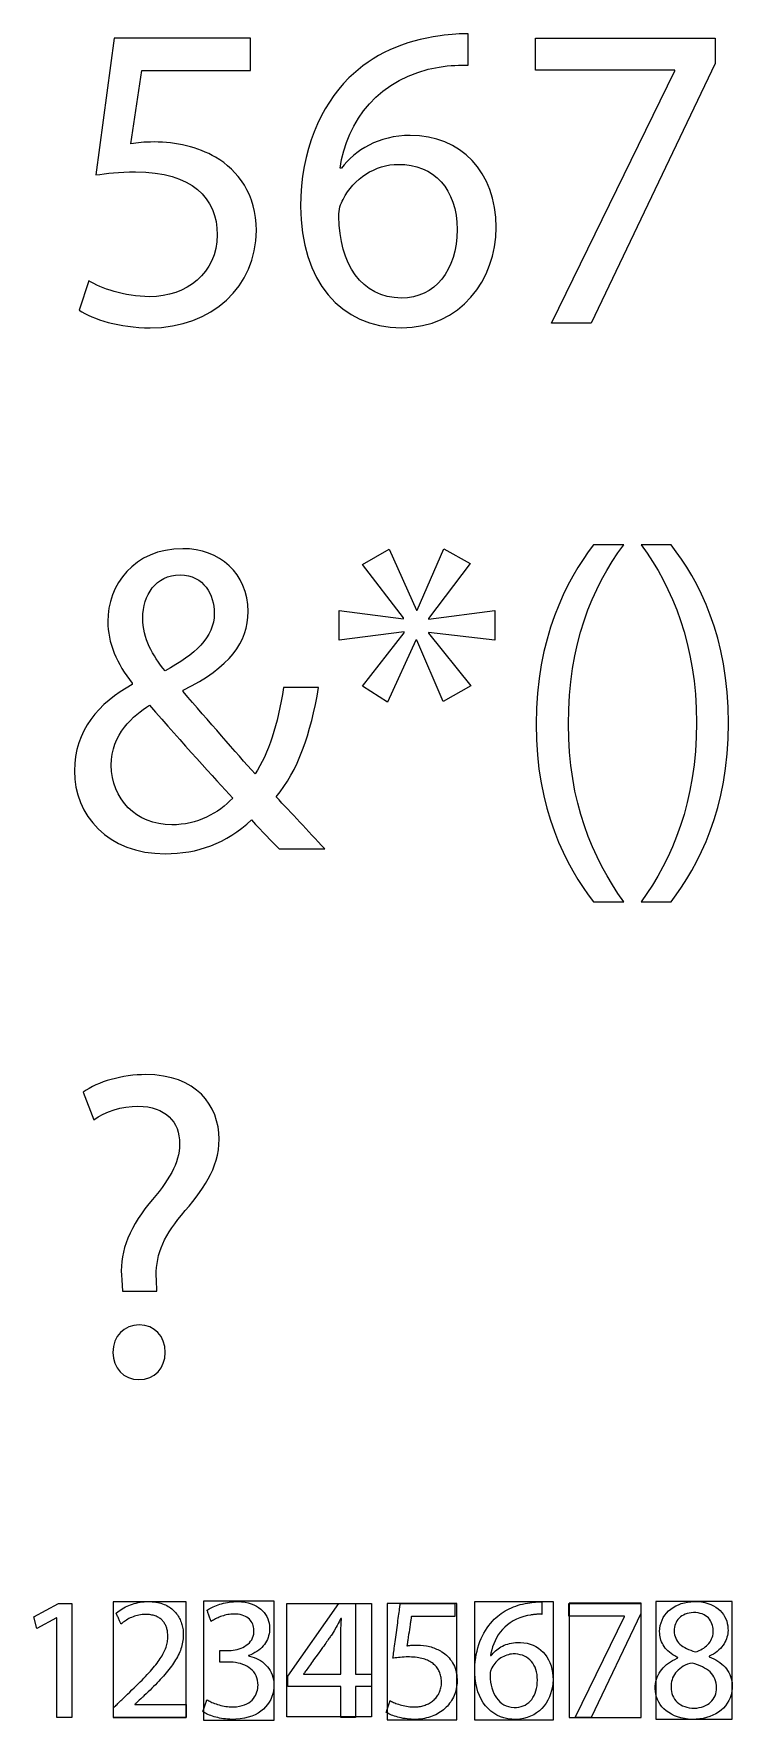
# Model space of a CAD drawing. Header units: millimetres. Extents: x 0 to 125, y 0 to 142.
# Drawn here: x 0.1 to 26.1, y -0.3 to 62.5 of the extents above; entities that cross this region are included whole.
import ezdxf

# ---------------------------------------------------------------- set-up
doc = ezdxf.new("R2010")
doc.units = ezdxf.units.MM
doc.header["$MEASUREMENT"] = 0
doc.layers.add('Layer 1', color=7, linetype='Continuous')

msp = doc.modelspace()

# ---------------------------------------------------------------- linework, layer by layer
for points in [[(3.078, -0.162), (5.793, -0.162), (5.793, 4.15), (3.078, 4.15)], [(6.436, -0.266), (9.068, -0.266), (9.068, 4.171), (6.436, 4.171)], [(12.7, -0.141), (9.549, -0.141), (9.549, 4.088), (12.7, 4.088)], [(13.282, -0.245), (15.873, -0.245), (15.873, 4.088), (13.282, 4.088)], [(16.525, -0.245), (19.468, -0.245), (19.468, 4.15), (16.525, 4.15)], [(22.73, 4.098), (20.051, 4.098), (20.051, -0.157), (22.73, -0.157)], [(23.285, -0.226), (26.125, -0.226), (26.125, 4.156), (23.285, 4.156)]]:
    msp.add_lwpolyline(points, close=True)
at = {"layer": 'Layer 1', "lineweight": 0}
for points in [[(25.494, 62.371), (25.494, 61.425), (20.875, 51.763), (19.39, 51.763), (23.992, 61.147), (23.992, 61.18), (18.802, 61.18), (18.802, 62.371), (25.494, 62.371)], [(16.371, 42.804), (14.821, 40.764), (14.821, 40.732), (17.285, 41.058), (17.285, 39.948), (14.821, 40.242), (14.821, 40.209), (16.388, 38.251), (15.36, 37.664), (14.38, 39.948), (14.348, 39.948), (13.287, 37.647), (12.357, 38.235), (13.907, 40.226), (13.907, 40.259), (11.492, 39.948), (11.492, 41.058), (13.891, 40.748), (13.891, 40.781), (12.357, 42.772), (13.352, 43.343), (14.364, 41.074), (14.397, 41.074), (15.392, 43.359), (16.371, 42.804)], [(0.982, 3.547), (0.969, 3.547), (0.232, 3.149), (0.121, 3.587), (1.048, 4.083), (1.537, 4.083), (1.537, -0.161), (0.982, -0.161), (0.982, 3.547)], [(11.557, -0.161), (11.557, 0.995), (9.585, 0.995), (9.585, 1.374), (11.479, 4.083), (12.099, 4.083), (12.099, 1.445), (12.693, 1.445), (12.693, 0.995), (12.099, 0.995), (12.099, -0.161), (11.557, -0.161)], [(22.716, 4.083), (22.716, 3.705), (20.869, -0.16), (20.275, -0.16), (22.116, 3.594), (22.116, 3.607), (20.04, 3.607), (20.04, 4.083), (22.716, 4.083)]]:
    msp.add_lwpolyline(points, dxfattribs=at)
for points in [[(3.084, -0.161), (3.084, -0.16), (3.084, -0.157), (3.084, -0.154), (3.084, -0.149), (3.084, -0.135), (3.084, -0.117), (3.084, -0.096), (3.084, -0.072), (3.084, -0.045), (3.084, -0.017), (3.084, 0.04), (3.084, 0.069), (3.084, 0.096), (3.084, 0.121), (3.084, 0.143), (3.084, 0.162), (3.084, 0.177), (3.084, 0.183), (3.084, 0.187), (3.084, 0.19), (3.084, 0.192), (3.084, 0.192), (3.086, 0.194), (3.09, 0.198), (3.095, 0.203), (3.102, 0.21), (3.111, 0.218), (3.121, 0.228), (3.132, 0.239), (3.145, 0.251), (3.159, 0.264), (3.189, 0.293), (3.222, 0.326), (3.257, 0.36), (3.33, 0.431), (3.367, 0.467), (3.402, 0.501), (3.435, 0.532), (3.45, 0.547), (3.464, 0.561), (3.478, 0.574), (3.49, 0.586), (3.501, 0.597), (3.51, 0.606), (3.519, 0.614), (3.525, 0.62), (3.53, 0.625), (3.533, 0.628), (3.535, 0.629), (3.535, 0.629), (3.535, 0.629), (3.536, 0.631), (3.539, 0.633), (3.544, 0.638), (3.566, 0.659), (3.61, 0.701), (3.695, 0.783), (3.778, 0.863), (3.858, 0.94), (3.935, 1.016), (4.01, 1.09), (4.082, 1.162), (4.152, 1.233), (4.219, 1.302), (4.284, 1.369), (4.346, 1.435), (4.405, 1.5), (4.462, 1.563), (4.517, 1.625), (4.569, 1.686), (4.618, 1.745), (4.665, 1.804), (4.71, 1.862), (4.752, 1.918), (4.792, 1.974), (4.83, 2.029), (4.865, 2.084), (4.897, 2.137), (4.928, 2.191), (4.956, 2.243), (4.981, 2.296), (5.005, 2.348), (5.026, 2.399), (5.045, 2.451), (5.061, 2.502), (5.076, 2.554), (5.088, 2.605), (5.097, 2.656), (5.105, 2.708), (5.11, 2.76), (5.113, 2.812), (5.114, 2.838), (5.114, 2.85), (5.114, 2.859), (5.112, 2.929), (5.105, 2.999), (5.095, 3.066), (5.08, 3.133), (5.07, 3.165), (5.06, 3.197), (5.048, 3.228), (5.035, 3.258), (5.021, 3.288), (5.006, 3.317), (4.989, 3.345), (4.971, 3.373), (4.952, 3.399), (4.931, 3.425), (4.909, 3.45), (4.885, 3.473), (4.86, 3.496), (4.833, 3.518), (4.805, 3.538), (4.775, 3.557), (4.744, 3.575), (4.711, 3.592), (4.676, 3.607), (4.64, 3.621), (4.602, 3.634), (4.562, 3.645), (4.521, 3.654), (4.478, 3.662), (4.433, 3.669), (4.386, 3.673), (4.338, 3.677), (4.287, 3.678), (4.274, 3.678), (4.266, 3.678), (4.25, 3.678), (4.219, 3.677), (4.157, 3.672), (4.097, 3.665), (4.038, 3.654), (3.98, 3.641), (3.924, 3.625), (3.87, 3.607), (3.817, 3.588), (3.765, 3.566), (3.715, 3.543), (3.667, 3.519), (3.621, 3.493), (3.577, 3.467), (3.535, 3.44), (3.494, 3.413), (3.456, 3.385), (3.419, 3.358), (3.385, 3.331), (3.377, 3.324), (3.373, 3.32), (3.371, 3.319), (3.371, 3.319), (3.371, 3.32), (3.37, 3.323), (3.368, 3.327), (3.365, 3.333), (3.362, 3.341), (3.358, 3.349), (3.353, 3.359), (3.343, 3.382), (3.331, 3.409), (3.317, 3.438), (3.303, 3.47), (3.289, 3.502), (3.259, 3.568), (3.244, 3.6), (3.231, 3.63), (3.219, 3.657), (3.208, 3.68), (3.204, 3.691), (3.199, 3.7), (3.196, 3.707), (3.193, 3.714), (3.191, 3.719), (3.189, 3.722), (3.189, 3.724), (3.189, 3.724), (3.189, 3.724), (3.189, 3.724), (3.19, 3.725), (3.202, 3.735), (3.252, 3.775), (3.304, 3.813), (3.359, 3.85), (3.415, 3.886), (3.473, 3.92), (3.533, 3.952), (3.596, 3.982), (3.659, 4.01), (3.725, 4.036), (3.793, 4.059), (3.862, 4.081), (3.933, 4.1), (4.005, 4.116), (4.079, 4.13), (4.155, 4.14), (4.232, 4.148), (4.31, 4.153), (4.39, 4.155), (4.464, 4.153), (4.535, 4.149), (4.604, 4.142), (4.671, 4.133), (4.735, 4.121), (4.798, 4.107), (4.857, 4.09), (4.915, 4.071), (4.971, 4.05), (5.024, 4.027), (5.075, 4.002), (5.124, 3.975), (5.17, 3.946), (5.215, 3.915), (5.257, 3.883), (5.298, 3.849), (5.336, 3.813), (5.372, 3.776), (5.406, 3.738), (5.438, 3.698), (5.468, 3.657), (5.496, 3.615), (5.522, 3.572), (5.547, 3.528), (5.569, 3.482), (5.589, 3.437), (5.607, 3.39), (5.624, 3.343), (5.638, 3.295), (5.651, 3.246), (5.662, 3.197), (5.671, 3.148), (5.678, 3.099), (5.683, 3.049), (5.687, 2.999), (5.689, 2.949), (5.689, 2.924), (5.689, 2.917), (5.689, 2.909), (5.689, 2.893), (5.686, 2.83), (5.681, 2.767), (5.674, 2.704), (5.664, 2.642), (5.652, 2.581), (5.638, 2.52), (5.621, 2.459), (5.601, 2.398), (5.58, 2.338), (5.556, 2.278), (5.53, 2.219), (5.502, 2.159), (5.471, 2.1), (5.438, 2.04), (5.404, 1.981), (5.367, 1.922), (5.328, 1.862), (5.287, 1.802), (5.244, 1.743), (5.199, 1.683), (5.152, 1.622), (5.104, 1.562), (5.053, 1.501), (5.001, 1.439), (4.946, 1.377), (4.89, 1.315), (4.832, 1.252), (4.773, 1.188), (4.711, 1.124), (4.648, 1.059), (4.584, 0.993), (4.518, 0.927), (4.45, 0.86), (4.38, 0.792), (4.309, 0.723), (4.237, 0.653), (4.228, 0.644), (4.227, 0.643), (4.227, 0.642), (4.227, 0.642), (4.227, 0.642), (4.227, 0.642), (4.226, 0.642), (4.224, 0.64), (4.221, 0.637), (4.216, 0.633), (4.21, 0.627), (4.203, 0.621), (4.195, 0.614), (4.176, 0.596), (4.155, 0.576), (4.13, 0.553), (4.104, 0.529), (4.049, 0.478), (3.994, 0.428), (3.969, 0.405), (3.946, 0.384), (3.926, 0.365), (3.917, 0.357), (3.909, 0.35), (3.903, 0.343), (3.897, 0.338), (3.892, 0.334), (3.889, 0.331), (3.887, 0.329), (3.887, 0.329), (3.887, 0.329), (3.887, 0.327), (3.887, 0.323), (3.887, 0.319), (3.887, 0.316), (3.887, 0.316), (3.887, 0.316), (3.889, 0.316), (3.893, 0.316), (3.899, 0.316), (3.907, 0.316), (3.917, 0.316), (3.929, 0.316), (3.942, 0.316), (3.957, 0.316), (3.974, 0.316), (3.992, 0.316), (4.012, 0.316), (4.033, 0.316), (4.056, 0.316), (4.08, 0.316), (4.106, 0.316), (4.16, 0.316), (4.219, 0.316), (4.282, 0.316), (4.349, 0.316), (4.418, 0.316), (4.49, 0.316), (4.565, 0.316), (4.64, 0.316), (4.796, 0.316), (4.952, 0.316), (5.105, 0.316), (5.18, 0.316), (5.252, 0.316), (5.322, 0.316), (5.389, 0.316), (5.453, 0.316), (5.512, 0.316), (5.567, 0.316), (5.593, 0.316), (5.617, 0.316), (5.641, 0.316), (5.662, 0.316), (5.683, 0.316), (5.701, 0.316), (5.719, 0.316), (5.734, 0.316), (5.748, 0.316), (5.76, 0.316), (5.771, 0.316), (5.779, 0.316), (5.786, 0.316), (5.79, 0.316), (5.793, 0.316), (5.793, 0.316), (5.793, 0.315), (5.793, 0.311), (5.793, 0.306), (5.793, 0.299), (5.793, 0.29), (5.793, 0.28), (5.793, 0.269), (5.793, 0.242), (5.793, 0.21), (5.793, 0.176), (5.793, 0.139), (5.793, 0.1), (5.793, 0.022), (5.793, -0.015), (5.793, -0.05), (5.793, -0.082), (5.793, -0.11), (5.793, -0.122), (5.793, -0.132), (5.793, -0.141), (5.793, -0.149), (5.793, -0.155), (5.793, -0.158), (5.793, -0.16), (5.793, -0.161), (5.791, -0.161), (5.787, -0.161), (5.779, -0.161), (5.768, -0.161), (5.755, -0.161), (5.739, -0.161), (5.721, -0.161), (5.7, -0.161), (5.677, -0.161), (5.651, -0.161), (5.624, -0.161), (5.594, -0.161), (5.562, -0.161), (5.529, -0.161), (5.493, -0.161), (5.456, -0.161), (5.417, -0.161), (5.376, -0.161), (5.334, -0.161), (5.29, -0.161), (5.245, -0.161), (5.151, -0.161), (5.053, -0.161), (4.951, -0.161), (4.846, -0.161), (4.738, -0.161), (4.629, -0.161), (4.186, -0.161), (4.078, -0.161), (3.971, -0.161), (3.868, -0.161), (3.768, -0.161), (3.672, -0.161), (3.626, -0.161), (3.581, -0.161), (3.538, -0.161), (3.496, -0.161), (3.455, -0.161), (3.416, -0.161), (3.379, -0.161), (3.344, -0.161), (3.31, -0.161), (3.279, -0.161), (3.25, -0.161), (3.222, -0.161), (3.197, -0.161), (3.174, -0.161), (3.154, -0.161), (3.136, -0.161), (3.12, -0.161), (3.108, -0.161), (3.097, -0.161), (3.09, -0.161), (3.086, -0.161), (3.084, -0.161)], [(6.57, 0.499), (6.6, 0.48), (6.633, 0.461), (6.671, 0.441), (6.712, 0.421), (6.756, 0.401), (6.804, 0.38), (6.854, 0.36), (6.907, 0.341), (6.963, 0.322), (7.02, 0.305), (7.08, 0.288), (7.142, 0.274), (7.205, 0.261), (7.269, 0.25), (7.335, 0.241), (7.401, 0.235), (7.469, 0.232), (7.558, 0.232), (7.675, 0.24), (7.783, 0.256), (7.881, 0.279), (7.971, 0.31), (8.052, 0.346), (8.125, 0.389), (8.19, 0.436), (8.247, 0.488), (8.297, 0.543), (8.34, 0.601), (8.376, 0.662), (8.406, 0.724), (8.43, 0.788), (8.448, 0.852), (8.46, 0.916), (8.467, 0.979), (8.47, 1.04), (8.466, 1.13), (8.452, 1.223), (8.429, 1.31), (8.397, 1.39), (8.358, 1.464), (8.31, 1.532), (8.256, 1.594), (8.195, 1.649), (8.129, 1.7), (8.057, 1.744), (7.98, 1.782), (7.899, 1.815), (7.815, 1.843), (7.727, 1.865), (7.637, 1.882), (7.545, 1.894), (7.451, 1.901), (7.373, 1.902), (7.369, 1.902), (7.359, 1.902), (7.346, 1.902), (7.328, 1.902), (7.306, 1.902), (7.283, 1.902), (7.257, 1.902), (7.23, 1.902), (7.203, 1.902), (7.176, 1.902), (7.15, 1.902), (7.126, 1.902), (7.104, 1.902), (7.085, 1.902), (7.07, 1.902), (7.059, 1.902), (7.054, 1.902), (7.053, 1.904), (7.053, 1.912), (7.053, 1.927), (7.053, 1.948), (7.053, 1.974), (7.053, 2.004), (7.053, 2.037), (7.053, 2.072), (7.053, 2.109), (7.053, 2.145), (7.053, 2.181), (7.053, 2.215), (7.053, 2.247), (7.053, 2.275), (7.053, 2.299), (7.053, 2.317), (7.053, 2.329), (7.053, 2.333), (7.056, 2.333), (7.064, 2.333), (7.077, 2.333), (7.094, 2.333), (7.114, 2.333), (7.138, 2.333), (7.163, 2.333), (7.19, 2.333), (7.217, 2.333), (7.244, 2.333), (7.27, 2.333), (7.295, 2.333), (7.317, 2.333), (7.337, 2.333), (7.353, 2.333), (7.365, 2.333), (7.371, 2.333), (7.397, 2.333), (7.469, 2.337), (7.543, 2.345), (7.618, 2.357), (7.692, 2.373), (7.765, 2.395), (7.837, 2.42), (7.906, 2.45), (7.973, 2.486), (8.035, 2.525), (8.094, 2.57), (8.147, 2.62), (8.194, 2.675), (8.235, 2.735), (8.269, 2.8), (8.294, 2.871), (8.311, 2.946), (8.319, 3.028), (8.318, 3.093), (8.313, 3.15), (8.304, 3.205), (8.29, 3.259), (8.271, 3.311), (8.248, 3.361), (8.22, 3.408), (8.187, 3.453), (8.149, 3.495), (8.106, 3.534), (8.058, 3.569), (8.004, 3.6), (7.945, 3.627), (7.881, 3.65), (7.811, 3.668), (7.735, 3.681), (7.653, 3.689), (7.569, 3.691), (7.511, 3.689), (7.454, 3.685), (7.397, 3.678), (7.341, 3.669), (7.286, 3.657), (7.232, 3.644), (7.179, 3.629), (7.127, 3.612), (7.077, 3.594), (7.028, 3.575), (6.981, 3.554), (6.936, 3.533), (6.893, 3.511), (6.852, 3.489), (6.813, 3.467), (6.776, 3.444), (6.742, 3.422), (6.726, 3.411), (6.723, 3.419), (6.718, 3.433), (6.711, 3.453), (6.702, 3.478), (6.692, 3.507), (6.68, 3.539), (6.668, 3.573), (6.655, 3.608), (6.643, 3.644), (6.63, 3.679), (6.618, 3.712), (6.607, 3.743), (6.597, 3.771), (6.589, 3.794), (6.582, 3.812), (6.578, 3.823), (6.576, 3.828), (6.612, 3.853), (6.655, 3.88), (6.702, 3.908), (6.752, 3.935), (6.806, 3.961), (6.862, 3.986), (6.922, 4.01), (6.984, 4.033), (7.049, 4.054), (7.116, 4.074), (7.184, 4.092), (7.255, 4.109), (7.328, 4.123), (7.402, 4.134), (7.477, 4.144), (7.553, 4.15), (7.63, 4.154), (7.725, 4.154), (7.861, 4.147), (7.988, 4.131), (8.106, 4.106), (8.215, 4.074), (8.316, 4.034), (8.409, 3.987), (8.494, 3.934), (8.57, 3.875), (8.638, 3.811), (8.698, 3.742), (8.75, 3.669), (8.794, 3.593), (8.83, 3.513), (8.859, 3.43), (8.88, 3.346), (8.894, 3.259), (8.9, 3.172), (8.899, 3.093), (8.893, 3.02), (8.882, 2.949), (8.866, 2.879), (8.845, 2.811), (8.819, 2.745), (8.788, 2.68), (8.752, 2.618), (8.711, 2.558), (8.664, 2.501), (8.613, 2.446), (8.557, 2.394), (8.495, 2.344), (8.429, 2.297), (8.357, 2.254), (8.28, 2.213), (8.199, 2.176), (8.117, 2.144), (8.117, 2.144), (8.117, 2.143), (8.117, 2.143), (8.117, 2.142), (8.117, 2.141), (8.117, 2.14), (8.117, 2.139), (8.117, 2.138), (8.117, 2.137), (8.117, 2.136), (8.117, 2.135), (8.117, 2.134), (8.117, 2.133), (8.117, 2.132), (8.117, 2.132), (8.117, 2.131), (8.117, 2.131), (8.156, 2.122), (8.243, 2.099), (8.328, 2.071), (8.41, 2.037), (8.488, 1.998), (8.564, 1.954), (8.635, 1.905), (8.702, 1.851), (8.765, 1.792), (8.822, 1.728), (8.875, 1.66), (8.922, 1.587), (8.962, 1.509), (8.997, 1.427), (9.024, 1.341), (9.045, 1.251), (9.058, 1.156), (9.064, 1.057), (9.06, 0.945), (9.046, 0.832), (9.023, 0.722), (8.989, 0.615), (8.945, 0.511), (8.891, 0.412), (8.827, 0.318), (8.753, 0.23), (8.669, 0.147), (8.576, 0.071), (8.472, 0.003), (8.359, -0.058), (8.236, -0.111), (8.104, -0.155), (7.962, -0.19), (7.81, -0.215), (7.649, -0.229), (7.498, -0.232), (7.418, -0.23), (7.339, -0.225), (7.262, -0.218), (7.186, -0.209), (7.112, -0.197), (7.04, -0.183), (6.97, -0.168), (6.903, -0.151), (6.838, -0.132), (6.775, -0.112), (6.716, -0.092), (6.659, -0.07), (6.606, -0.048), (6.556, -0.025), (6.509, -0.001), (6.466, 0.022), (6.427, 0.046), (6.414, 0.056), (6.417, 0.065), (6.422, 0.081), (6.43, 0.103), (6.44, 0.13), (6.451, 0.161), (6.463, 0.196), (6.476, 0.232), (6.489, 0.269), (6.502, 0.307), (6.515, 0.344), (6.528, 0.379), (6.539, 0.412), (6.549, 0.441), (6.558, 0.465), (6.564, 0.483), (6.568, 0.495)], [(15.797, 3.6), (15.796, 3.6), (15.793, 3.6), (15.788, 3.6), (15.781, 3.6), (15.773, 3.6), (15.762, 3.6), (15.75, 3.6), (15.736, 3.6), (15.703, 3.6), (15.665, 3.6), (15.621, 3.6), (15.572, 3.6), (15.519, 3.6), (15.462, 3.6), (15.401, 3.6), (15.338, 3.6), (15.272, 3.6), (15.204, 3.6), (15.064, 3.6), (14.922, 3.6), (14.781, 3.6), (14.713, 3.6), (14.647, 3.6), (14.583, 3.6), (14.522, 3.6), (14.464, 3.6), (14.41, 3.6), (14.361, 3.6), (14.316, 3.6), (14.277, 3.6), (14.244, 3.6), (14.217, 3.6), (14.206, 3.6), (14.197, 3.6), (14.189, 3.6), (14.184, 3.6), (14.18, 3.6), (14.178, 3.6), (14.178, 3.598), (14.177, 3.591), (14.175, 3.578), (14.173, 3.561), (14.169, 3.54), (14.166, 3.515), (14.161, 3.486), (14.156, 3.453), (14.151, 3.418), (14.145, 3.38), (14.139, 3.339), (14.133, 3.296), (14.119, 3.207), (14.105, 3.112), (14.091, 3.017), (14.077, 2.922), (14.063, 2.831), (14.057, 2.788), (14.051, 2.747), (14.045, 2.707), (14.039, 2.671), (14.034, 2.637), (14.03, 2.607), (14.026, 2.58), (14.022, 2.557), (14.019, 2.538), (14.017, 2.524), (14.016, 2.514), (14.015, 2.51), (14.015, 2.51), (14.017, 2.51), (14.021, 2.511), (14.03, 2.512), (14.047, 2.514), (14.117, 2.523), (14.153, 2.527), (14.192, 2.53), (14.234, 2.533), (14.279, 2.535), (14.329, 2.536), (14.356, 2.536), (14.359, 2.536), (14.364, 2.536), (14.378, 2.536), (14.407, 2.536), (14.522, 2.53), (14.635, 2.519), (14.747, 2.501), (14.802, 2.49), (14.857, 2.477), (14.911, 2.463), (14.964, 2.446), (15.017, 2.429), (15.068, 2.409), (15.118, 2.388), (15.168, 2.366), (15.216, 2.341), (15.263, 2.315), (15.274, 2.308), (15.289, 2.3), (15.318, 2.282), (15.375, 2.244), (15.43, 2.203), (15.483, 2.158), (15.534, 2.11), (15.583, 2.057), (15.629, 2.002), (15.671, 1.942), (15.711, 1.879), (15.747, 1.813), (15.78, 1.743), (15.808, 1.669), (15.833, 1.592), (15.852, 1.512), (15.867, 1.427), (15.877, 1.34), (15.882, 1.249), (15.882, 1.225), (15.882, 1.219), (15.882, 1.211), (15.882, 1.193), (15.879, 1.121), (15.873, 1.05), (15.864, 0.981), (15.851, 0.913), (15.835, 0.846), (15.817, 0.78), (15.795, 0.716), (15.77, 0.653), (15.742, 0.593), (15.712, 0.533), (15.679, 0.476), (15.643, 0.42), (15.604, 0.366), (15.563, 0.314), (15.519, 0.264), (15.473, 0.216), (15.424, 0.17), (15.373, 0.126), (15.32, 0.084), (15.265, 0.045), (15.207, 0.008), (15.147, -0.027), (15.085, -0.059), (15.021, -0.088), (14.955, -0.115), (14.888, -0.14), (14.818, -0.161), (14.747, -0.18), (14.674, -0.196), (14.6, -0.209), (14.523, -0.22), (14.446, -0.227), (14.367, -0.231), (14.327, -0.232), (14.306, -0.232), (14.302, -0.232), (14.299, -0.232), (14.294, -0.232), (14.254, -0.231), (14.174, -0.229), (14.096, -0.223), (14.02, -0.216), (13.946, -0.206), (13.874, -0.194), (13.804, -0.181), (13.736, -0.166), (13.671, -0.149), (13.609, -0.131), (13.55, -0.112), (13.494, -0.092), (13.441, -0.071), (13.391, -0.049), (13.344, -0.027), (13.301, -0.004), (13.262, 0.018), (13.253, 0.024), (13.248, 0.027), (13.246, 0.029), (13.245, 0.029), (13.245, 0.03), (13.246, 0.034), (13.248, 0.039), (13.251, 0.046), (13.253, 0.055), (13.261, 0.078), (13.27, 0.105), (13.28, 0.137), (13.292, 0.172), (13.317, 0.248), (13.341, 0.323), (13.353, 0.358), (13.363, 0.39), (13.373, 0.418), (13.38, 0.441), (13.383, 0.449), (13.385, 0.457), (13.387, 0.462), (13.388, 0.465), (13.388, 0.467), (13.389, 0.466), (13.391, 0.465), (13.395, 0.463), (13.403, 0.458), (13.438, 0.439), (13.475, 0.42), (13.516, 0.401), (13.559, 0.382), (13.606, 0.363), (13.655, 0.345), (13.706, 0.328), (13.76, 0.311), (13.816, 0.295), (13.874, 0.281), (13.934, 0.268), (13.996, 0.257), (14.059, 0.248), (14.123, 0.24), (14.189, 0.235), (14.255, 0.232), (14.289, 0.232), (14.298, 0.232), (14.31, 0.232), (14.334, 0.232), (14.381, 0.235), (14.427, 0.239), (14.473, 0.245), (14.519, 0.252), (14.563, 0.261), (14.607, 0.272), (14.65, 0.285), (14.693, 0.3), (14.734, 0.316), (14.774, 0.333), (14.814, 0.352), (14.852, 0.373), (14.889, 0.395), (14.925, 0.419), (14.96, 0.445), (14.993, 0.471), (15.025, 0.5), (15.056, 0.53), (15.085, 0.561), (15.112, 0.593), (15.138, 0.627), (15.162, 0.663), (15.184, 0.699), (15.205, 0.737), (15.224, 0.777), (15.241, 0.817), (15.256, 0.859), (15.269, 0.902), (15.28, 0.946), (15.288, 0.992), (15.295, 1.039), (15.299, 1.087), (15.301, 1.136), (15.3, 1.184), (15.298, 1.231), (15.293, 1.278), (15.287, 1.323), (15.278, 1.368), (15.268, 1.411), (15.255, 1.454), (15.241, 1.495), (15.225, 1.536), (15.206, 1.575), (15.186, 1.613), (15.164, 1.65), (15.139, 1.686), (15.113, 1.72), (15.084, 1.754), (15.053, 1.785), (15.02, 1.816), (14.985, 1.845), (14.948, 1.873), (14.909, 1.899), (14.867, 1.924), (14.823, 1.947), (14.777, 1.968), (14.728, 1.988), (14.678, 2.007), (14.625, 2.023), (14.569, 2.038), (14.512, 2.052), (14.452, 2.063), (14.389, 2.073), (14.324, 2.08), (14.257, 2.086), (14.187, 2.09), (14.115, 2.092), (14.097, 2.092), (14.087, 2.092), (14.083, 2.092), (14.08, 2.092), (14.069, 2.092), (13.987, 2.091), (13.909, 2.088), (13.835, 2.083), (13.764, 2.077), (13.697, 2.071), (13.633, 2.064), (13.573, 2.056), (13.515, 2.049), (13.501, 2.047), (13.494, 2.047), (13.493, 2.047), (13.493, 2.047), (13.493, 2.051), (13.494, 2.056), (13.495, 2.065), (13.497, 2.075), (13.499, 2.088), (13.501, 2.103), (13.503, 2.12), (13.505, 2.139), (13.508, 2.16), (13.511, 2.183), (13.515, 2.208), (13.518, 2.234), (13.526, 2.292), (13.535, 2.356), (13.544, 2.425), (13.554, 2.498), (13.564, 2.576), (13.575, 2.658), (13.587, 2.742), (13.598, 2.828), (13.622, 3.005), (13.646, 3.184), (13.67, 3.359), (13.681, 3.444), (13.692, 3.527), (13.703, 3.606), (13.713, 3.681), (13.722, 3.751), (13.731, 3.817), (13.739, 3.877), (13.743, 3.904), (13.746, 3.93), (13.75, 3.954), (13.753, 3.977), (13.755, 3.997), (13.758, 4.015), (13.76, 4.032), (13.762, 4.046), (13.764, 4.058), (13.765, 4.068), (13.766, 4.075), (13.767, 4.08), (13.767, 4.083), (13.767, 4.083), (13.77, 4.083), (13.775, 4.083), (13.783, 4.083), (13.793, 4.083), (13.805, 4.083), (13.819, 4.083), (13.836, 4.083), (13.854, 4.083), (13.875, 4.083), (13.897, 4.083), (13.921, 4.083), (13.947, 4.083), (14.004, 4.083), (14.067, 4.083), (14.135, 4.083), (14.208, 4.083), (14.285, 4.083), (14.365, 4.083), (14.449, 4.083), (14.535, 4.083), (14.711, 4.083), (14.889, 4.083), (15.064, 4.083), (15.149, 4.083), (15.232, 4.083), (15.311, 4.083), (15.387, 4.083), (15.458, 4.083), (15.524, 4.083), (15.584, 4.083), (15.638, 4.083), (15.663, 4.083), (15.685, 4.083), (15.706, 4.083), (15.725, 4.083), (15.742, 4.083), (15.757, 4.083), (15.769, 4.083), (15.78, 4.083), (15.788, 4.083), (15.794, 4.083), (15.797, 4.083), (15.797, 4.083), (15.797, 4.082), (15.797, 4.078), (15.797, 4.072), (15.797, 4.064), (15.797, 4.054), (15.797, 4.042), (15.797, 4.014), (15.797, 3.981), (15.797, 3.944), (15.797, 3.903), (15.797, 3.819), (15.797, 3.777), (15.797, 3.737), (15.797, 3.7), (15.797, 3.667), (15.797, 3.64), (15.797, 3.628), (15.797, 3.618), (15.797, 3.611), (15.797, 3.605), (15.797, 3.601), (15.797, 3.6)], [(19.035, 3.678), (19.014, 3.679), (18.993, 3.68), (18.971, 3.681), (18.949, 3.681), (18.926, 3.681), (18.902, 3.68), (18.878, 3.68), (18.854, 3.679), (18.829, 3.677), (18.803, 3.676), (18.777, 3.674), (18.751, 3.671), (18.724, 3.668), (18.697, 3.665), (18.67, 3.662), (18.642, 3.658), (18.614, 3.654), (18.507, 3.634), (18.361, 3.597), (18.223, 3.55), (18.094, 3.495), (17.972, 3.432), (17.859, 3.361), (17.755, 3.283), (17.658, 3.199), (17.569, 3.108), (17.488, 3.012), (17.416, 2.911), (17.351, 2.806), (17.294, 2.697), (17.245, 2.584), (17.203, 2.469), (17.169, 2.351), (17.143, 2.232), (17.129, 2.144), (17.129, 2.144), (17.13, 2.144), (17.131, 2.144), (17.132, 2.144), (17.133, 2.144), (17.135, 2.144), (17.136, 2.144), (17.138, 2.144), (17.14, 2.144), (17.141, 2.144), (17.143, 2.144), (17.144, 2.144), (17.146, 2.144), (17.147, 2.144), (17.148, 2.144), (17.148, 2.144), (17.148, 2.144), (17.181, 2.186), (17.221, 2.231), (17.263, 2.274), (17.307, 2.316), (17.355, 2.356), (17.406, 2.395), (17.459, 2.431), (17.515, 2.465), (17.574, 2.496), (17.635, 2.525), (17.699, 2.551), (17.766, 2.574), (17.835, 2.593), (17.907, 2.609), (17.981, 2.621), (18.058, 2.629), (18.137, 2.634), (18.243, 2.632), (18.368, 2.621), (18.488, 2.6), (18.603, 2.568), (18.712, 2.527), (18.815, 2.476), (18.911, 2.417), (19.001, 2.348), (19.084, 2.271), (19.159, 2.185), (19.227, 2.091), (19.286, 1.99), (19.337, 1.881), (19.379, 1.766), (19.412, 1.643), (19.436, 1.514), (19.449, 1.378), (19.453, 1.239), (19.445, 1.105), (19.428, 0.974), (19.401, 0.846), (19.363, 0.721), (19.316, 0.601), (19.26, 0.485), (19.194, 0.376), (19.119, 0.273), (19.035, 0.177), (18.943, 0.09), (18.842, 0.011), (18.733, -0.058), (18.616, -0.116), (18.491, -0.164), (18.358, -0.199), (18.218, -0.222), (18.07, -0.232), (17.917, -0.227), (17.768, -0.209), (17.627, -0.177), (17.493, -0.133), (17.366, -0.076), (17.247, -0.006), (17.136, 0.076), (17.033, 0.169), (16.939, 0.273), (16.855, 0.389), (16.779, 0.515), (16.714, 0.651), (16.658, 0.797), (16.613, 0.953), (16.579, 1.118), (16.555, 1.292), (16.543, 1.474), (16.542, 1.642), (16.547, 1.783), (16.559, 1.92), (16.575, 2.054), (16.597, 2.184), (16.624, 2.31), (16.656, 2.432), (16.693, 2.55), (16.734, 2.664), (16.779, 2.774), (16.828, 2.88), (16.881, 2.981), (16.937, 3.078), (16.997, 3.171), (17.06, 3.259), (17.126, 3.343), (17.195, 3.422), (17.265, 3.495), (17.327, 3.553), (17.392, 3.608), (17.458, 3.661), (17.527, 3.712), (17.598, 3.759), (17.671, 3.804), (17.746, 3.846), (17.823, 3.886), (17.902, 3.922), (17.983, 3.956), (18.065, 3.987), (18.149, 4.015), (18.235, 4.041), (18.322, 4.063), (18.41, 4.083), (18.501, 4.099), (18.592, 4.113), (18.638, 4.119), (18.667, 4.123), (18.695, 4.127), (18.723, 4.13), (18.75, 4.133), (18.776, 4.136), (18.802, 4.138), (18.827, 4.14), (18.852, 4.142), (18.876, 4.144), (18.899, 4.145), (18.921, 4.146), (18.943, 4.147), (18.964, 4.148), (18.985, 4.148), (19.004, 4.148), (19.023, 4.148), (19.035, 4.148), (19.035, 4.14), (19.035, 4.125), (19.035, 4.102), (19.035, 4.074), (19.035, 4.042), (19.035, 4.005), (19.035, 3.967), (19.035, 3.926), (19.035, 3.886), (19.035, 3.846), (19.035, 3.808), (19.035, 3.773), (19.035, 3.742), (19.035, 3.716), (19.035, 3.696), (19.035, 3.683)], [(23.258, 0.917), (23.261, 1.008), (23.271, 1.096), (23.286, 1.181), (23.308, 1.263), (23.335, 1.342), (23.368, 1.417), (23.407, 1.49), (23.452, 1.559), (23.501, 1.625), (23.556, 1.688), (23.616, 1.748), (23.68, 1.805), (23.75, 1.858), (23.824, 1.909), (23.903, 1.956), (23.986, 2), (24.073, 2.041), (24.1, 2.053), (24.1, 2.053), (24.1, 2.054), (24.099, 2.055), (24.099, 2.057), (24.098, 2.058), (24.098, 2.059), (24.097, 2.061), (24.097, 2.063), (24.096, 2.065), (24.096, 2.066), (24.095, 2.068), (24.095, 2.069), (24.094, 2.07), (24.094, 2.071), (24.094, 2.072), (24.094, 2.072), (24.061, 2.088), (23.985, 2.129), (23.913, 2.173), (23.847, 2.219), (23.786, 2.267), (23.73, 2.318), (23.678, 2.371), (23.632, 2.425), (23.591, 2.481), (23.554, 2.539), (23.522, 2.597), (23.494, 2.657), (23.471, 2.718), (23.453, 2.78), (23.439, 2.842), (23.429, 2.905), (23.423, 2.969), (23.421, 3.037), (23.428, 3.151), (23.446, 3.261), (23.474, 3.365), (23.512, 3.464), (23.559, 3.558), (23.616, 3.646), (23.681, 3.728), (23.754, 3.804), (23.836, 3.873), (23.924, 3.935), (24.019, 3.99), (24.121, 4.038), (24.228, 4.078), (24.341, 4.11), (24.459, 4.133), (24.581, 4.149), (24.708, 4.155), (24.845, 4.152), (24.977, 4.139), (25.1, 4.117), (25.216, 4.086), (25.323, 4.047), (25.422, 4), (25.513, 3.947), (25.595, 3.887), (25.669, 3.821), (25.735, 3.75), (25.793, 3.674), (25.842, 3.595), (25.884, 3.512), (25.917, 3.426), (25.941, 3.337), (25.958, 3.247), (25.966, 3.156), (25.967, 3.079), (25.963, 3.017), (25.956, 2.954), (25.944, 2.891), (25.928, 2.828), (25.908, 2.765), (25.883, 2.703), (25.854, 2.642), (25.819, 2.582), (25.78, 2.522), (25.734, 2.464), (25.684, 2.408), (25.627, 2.353), (25.564, 2.3), (25.496, 2.249), (25.421, 2.2), (25.339, 2.154), (25.269, 2.118), (25.269, 2.118), (25.269, 2.117), (25.269, 2.116), (25.269, 2.115), (25.269, 2.114), (25.269, 2.113), (25.269, 2.111), (25.269, 2.109), (25.269, 2.108), (25.269, 2.106), (25.269, 2.104), (25.269, 2.103), (25.269, 2.101), (25.269, 2.1), (25.269, 2.099), (25.269, 2.099), (25.269, 2.099), (25.349, 2.065), (25.435, 2.024), (25.517, 1.98), (25.594, 1.933), (25.666, 1.882), (25.734, 1.829), (25.797, 1.772), (25.855, 1.712), (25.907, 1.649), (25.954, 1.583), (25.996, 1.514), (26.032, 1.442), (26.063, 1.367), (26.087, 1.289), (26.105, 1.208), (26.117, 1.124), (26.123, 1.037), (26.122, 0.926), (26.108, 0.804), (26.082, 0.687), (26.046, 0.575), (25.998, 0.47), (25.94, 0.37), (25.873, 0.277), (25.796, 0.191), (25.71, 0.112), (25.617, 0.041), (25.516, -0.023), (25.407, -0.079), (25.293, -0.127), (25.172, -0.166), (25.045, -0.197), (24.914, -0.218), (24.778, -0.229), (24.635, -0.231), (24.487, -0.223), (24.346, -0.205), (24.213, -0.177), (24.087, -0.141), (23.97, -0.096), (23.86, -0.043), (23.759, 0.018), (23.667, 0.085), (23.583, 0.159), (23.509, 0.238), (23.443, 0.323), (23.388, 0.413), (23.342, 0.507), (23.305, 0.605), (23.279, 0.706), (23.263, 0.81)], [(11.557, 1.445), (11.557, 1.449), (11.557, 1.458), (11.557, 1.472), (11.557, 1.493), (11.557, 1.518), (11.557, 1.547), (11.557, 1.581), (11.557, 1.619), (11.557, 1.661), (11.557, 1.705), (11.557, 1.753), (11.557, 1.803), (11.557, 1.909), (11.557, 2.022), (11.557, 2.253), (11.557, 2.367), (11.557, 2.475), (11.557, 2.526), (11.557, 2.575), (11.557, 2.622), (11.557, 2.665), (11.557, 2.705), (11.557, 2.741), (11.557, 2.773), (11.557, 2.801), (11.557, 2.824), (11.557, 2.842), (11.557, 2.854), (11.557, 2.861), (11.557, 2.862), (11.557, 2.87), (11.557, 2.888), (11.557, 2.924), (11.559, 3.07), (11.568, 3.361), (11.575, 3.507), (11.576, 3.525), (11.577, 3.528), (11.577, 3.528), (11.577, 3.528), (11.577, 3.528), (11.576, 3.528), (11.575, 3.528), (11.563, 3.528), (11.558, 3.528), (11.557, 3.528), (11.557, 3.528), (11.557, 3.528), (11.557, 3.527), (11.554, 3.522), (11.533, 3.482), (11.492, 3.405), (11.452, 3.332), (11.414, 3.262), (11.376, 3.195), (11.301, 3.065), (11.226, 2.938), (11.207, 2.906), (11.205, 2.902), (11.204, 2.901), (11.203, 2.9), (11.198, 2.892), (11.188, 2.879), (11.174, 2.86), (11.157, 2.835), (11.136, 2.807), (11.112, 2.773), (11.085, 2.736), (11.056, 2.694), (11.024, 2.65), (10.989, 2.602), (10.953, 2.552), (10.915, 2.499), (10.876, 2.445), (10.794, 2.331), (10.71, 2.214), (10.625, 2.095), (10.541, 1.979), (10.501, 1.923), (10.461, 1.868), (10.423, 1.815), (10.387, 1.764), (10.352, 1.716), (10.32, 1.671), (10.29, 1.63), (10.262, 1.592), (10.238, 1.558), (10.216, 1.528), (10.199, 1.503), (10.184, 1.483), (10.174, 1.469), (10.168, 1.461), (10.166, 1.458), (10.166, 1.458), (10.166, 1.456), (10.166, 1.448), (10.166, 1.446), (10.167, 1.445), (10.174, 1.445), (10.186, 1.445), (10.204, 1.445), (10.226, 1.445), (10.253, 1.445), (10.285, 1.445), (10.321, 1.445), (10.36, 1.445), (10.402, 1.445), (10.448, 1.445), (10.496, 1.445), (10.546, 1.445), (10.653, 1.445), (10.764, 1.445), (10.991, 1.445), (11.102, 1.445), (11.206, 1.445), (11.255, 1.445), (11.302, 1.445), (11.346, 1.445), (11.386, 1.445), (11.424, 1.445), (11.457, 1.445), (11.486, 1.445), (11.511, 1.445), (11.53, 1.445), (11.545, 1.445), (11.554, 1.445), (11.557, 1.445)], [(23.963, 3.065), (23.967, 2.989), (23.977, 2.917), (23.995, 2.849), (24.019, 2.786), (24.049, 2.726), (24.086, 2.67), (24.129, 2.618), (24.178, 2.569), (24.232, 2.523), (24.291, 2.481), (24.356, 2.442), (24.426, 2.406), (24.5, 2.372), (24.579, 2.342), (24.663, 2.313), (24.75, 2.288), (24.823, 2.299), (24.887, 2.326), (24.95, 2.356), (25.01, 2.389), (25.066, 2.425), (25.12, 2.464), (25.17, 2.506), (25.216, 2.551), (25.259, 2.599), (25.297, 2.65), (25.33, 2.704), (25.358, 2.761), (25.382, 2.82), (25.4, 2.883), (25.412, 2.948), (25.418, 3.017), (25.418, 3.083), (25.414, 3.146), (25.404, 3.208), (25.39, 3.269), (25.37, 3.329), (25.345, 3.387), (25.315, 3.442), (25.279, 3.494), (25.237, 3.543), (25.189, 3.587), (25.135, 3.628), (25.075, 3.663), (25.009, 3.692), (24.936, 3.715), (24.857, 3.732), (24.77, 3.742), (24.679, 3.744), (24.595, 3.738), (24.515, 3.726), (24.441, 3.708), (24.372, 3.684), (24.308, 3.654), (24.249, 3.62), (24.196, 3.58), (24.147, 3.536), (24.105, 3.487), (24.067, 3.435), (24.036, 3.38), (24.01, 3.321), (23.989, 3.26), (23.975, 3.197), (23.966, 3.132)], [(18.872, 1.23), (18.868, 1.337), (18.857, 1.439), (18.839, 1.535), (18.814, 1.625), (18.782, 1.71), (18.744, 1.788), (18.699, 1.86), (18.649, 1.926), (18.593, 1.985), (18.531, 2.038), (18.463, 2.083), (18.391, 2.122), (18.314, 2.153), (18.231, 2.177), (18.145, 2.193), (18.054, 2.202), (17.972, 2.203), (17.91, 2.199), (17.849, 2.19), (17.789, 2.177), (17.73, 2.16), (17.672, 2.139), (17.616, 2.114), (17.562, 2.086), (17.51, 2.054), (17.459, 2.018), (17.411, 1.98), (17.366, 1.938), (17.323, 1.894), (17.282, 1.847), (17.245, 1.798), (17.211, 1.746), (17.18, 1.692), (17.169, 1.671), (17.162, 1.659), (17.156, 1.646), (17.15, 1.633), (17.144, 1.619), (17.139, 1.605), (17.134, 1.591), (17.129, 1.576), (17.125, 1.561), (17.121, 1.545), (17.118, 1.529), (17.115, 1.512), (17.113, 1.495), (17.111, 1.477), (17.11, 1.46), (17.109, 1.441), (17.11, 1.401), (17.117, 1.278), (17.13, 1.159), (17.151, 1.045), (17.178, 0.937), (17.211, 0.834), (17.251, 0.737), (17.297, 0.648), (17.35, 0.565), (17.409, 0.49), (17.475, 0.423), (17.547, 0.364), (17.625, 0.315), (17.709, 0.274), (17.8, 0.243), (17.897, 0.223), (18, 0.213), (18.096, 0.214), (18.181, 0.223), (18.263, 0.241), (18.341, 0.268), (18.414, 0.302), (18.483, 0.344), (18.546, 0.394), (18.605, 0.45), (18.659, 0.513), (18.707, 0.583), (18.749, 0.659), (18.786, 0.741), (18.816, 0.829), (18.84, 0.922), (18.858, 1.02), (18.868, 1.123)], [(25.543, 0.943), (25.539, 1.035), (25.527, 1.122), (25.507, 1.203), (25.48, 1.278), (25.445, 1.349), (25.403, 1.414), (25.354, 1.475), (25.299, 1.532), (25.237, 1.585), (25.168, 1.634), (25.094, 1.679), (25.013, 1.721), (24.927, 1.761), (24.835, 1.797), (24.738, 1.831), (24.636, 1.863), (24.542, 1.849), (24.457, 1.818), (24.377, 1.782), (24.303, 1.743), (24.234, 1.7), (24.17, 1.654), (24.112, 1.604), (24.06, 1.551), (24.013, 1.495), (23.971, 1.437), (23.936, 1.375), (23.906, 1.311), (23.882, 1.245), (23.864, 1.176), (23.852, 1.105), (23.846, 1.033), (23.845, 0.956), (23.849, 0.878), (23.861, 0.801), (23.88, 0.728), (23.906, 0.656), (23.939, 0.589), (23.98, 0.524), (24.027, 0.464), (24.08, 0.409), (24.14, 0.359), (24.206, 0.314), (24.277, 0.275), (24.355, 0.242), (24.438, 0.217), (24.527, 0.199), (24.62, 0.188), (24.718, 0.186), (24.81, 0.191), (24.897, 0.204), (24.98, 0.223), (25.059, 0.248), (25.132, 0.279), (25.2, 0.316), (25.262, 0.359), (25.319, 0.407), (25.369, 0.46), (25.414, 0.517), (25.453, 0.579), (25.485, 0.645), (25.51, 0.714), (25.528, 0.787), (25.539, 0.864)]]:
    msp.add_lwpolyline(points, close=True, dxfattribs=at)
for points, knots in [([(8.196, 61.163), (8.196, 61.163), (4.148, 61.163), (4.148, 61.163), (4.148, 61.163), (3.74, 58.438), (3.74, 58.438), (3.985, 58.471), (4.214, 58.503), (4.605, 58.503), (5.421, 58.503), (6.237, 58.324), (6.89, 57.932), (7.723, 57.459), (8.408, 56.545), (8.408, 55.206), (8.408, 53.134), (6.76, 51.583), (4.459, 51.583), (3.3, 51.583), (2.32, 51.91), (1.815, 52.236), (1.815, 52.236), (2.174, 53.329), (2.174, 53.329), (2.614, 53.068), (3.479, 52.742), (4.442, 52.742), (5.797, 52.742), (6.955, 53.623), (6.955, 55.043), (6.939, 56.414), (6.025, 57.393), (3.904, 57.393), (3.3, 57.393), (2.826, 57.328), (2.435, 57.279), (2.435, 57.279), (3.12, 62.371), (3.12, 62.371), (3.12, 62.371), (8.196, 62.371), (8.196, 62.371), (8.196, 62.371), (8.196, 61.163), (8.196, 61.163)], [0, 0, 0, 0, 1, 1, 1, 2, 2, 2, 3, 3, 3, 4, 4, 4, 5, 5, 5, 6, 6, 6, 7, 7, 7, 8, 8, 8, 9, 9, 9, 10, 10, 10, 11, 11, 11, 12, 12, 12, 13, 13, 13, 14, 14, 14, 15, 15, 15, 15]), ([(16.29, 61.359), (15.996, 61.376), (15.621, 61.359), (15.213, 61.294), (12.96, 60.919), (11.769, 59.27), (11.524, 57.524), (11.524, 57.524), (11.573, 57.524), (11.573, 57.524), (12.079, 58.193), (12.96, 58.748), (14.136, 58.748), (16.012, 58.748), (17.334, 57.393), (17.334, 55.321), (17.334, 53.379), (16.012, 51.583), (13.809, 51.583), (11.541, 51.583), (10.055, 53.346), (10.055, 56.104), (10.055, 58.193), (10.806, 59.841), (11.851, 60.886), (12.732, 61.751), (13.907, 62.289), (15.245, 62.453), (15.67, 62.518), (16.029, 62.534), (16.29, 62.534), (16.29, 62.534), (16.29, 61.359), (16.29, 61.359)], [0, 0, 0, 0, 1, 1, 1, 2, 2, 2, 3, 3, 3, 4, 4, 4, 5, 5, 5, 6, 6, 6, 7, 7, 7, 8, 8, 8, 9, 9, 9, 10, 10, 10, 11, 11, 11, 11]), ([(15.882, 55.239), (15.882, 56.757), (15.017, 57.671), (13.695, 57.671), (12.83, 57.671), (12.03, 57.132), (11.639, 56.365), (11.541, 56.202), (11.475, 55.99), (11.475, 55.729), (11.508, 53.982), (12.308, 52.693), (13.809, 52.693), (15.049, 52.693), (15.882, 53.721), (15.882, 55.239)], [0, 0, 0, 0, 1, 1, 1, 2, 2, 2, 3, 3, 3, 4, 4, 4, 5, 5, 5, 5]), ([(9.257, 32.18), (8.947, 32.49), (8.653, 32.8), (8.229, 33.257), (7.282, 32.376), (6.221, 32), (5.013, 32), (2.875, 32), (1.635, 33.437), (1.635, 35.085), (1.635, 36.586), (2.533, 37.615), (3.789, 38.3), (3.789, 38.3), (3.789, 38.349), (3.789, 38.349), (3.218, 39.067), (2.875, 39.867), (2.875, 40.65), (2.875, 41.988), (3.838, 43.359), (5.666, 43.359), (7.037, 43.359), (8.098, 42.445), (8.098, 41.026), (8.098, 39.867), (7.429, 38.953), (5.683, 38.088), (5.683, 38.088), (5.683, 38.039), (5.683, 38.039), (6.613, 36.962), (7.657, 35.754), (8.359, 34.971), (8.865, 35.738), (9.208, 36.799), (9.42, 38.186), (9.42, 38.186), (10.726, 38.186), (10.726, 38.186), (10.432, 36.456), (9.959, 35.085), (9.142, 34.122), (9.73, 33.502), (10.301, 32.882), (10.954, 32.18), (10.954, 32.18), (9.257, 32.18), (9.257, 32.18)], [0, 0, 0, 0, 1, 1, 1, 2, 2, 2, 3, 3, 3, 4, 4, 4, 5, 5, 5, 6, 6, 6, 7, 7, 7, 8, 8, 8, 9, 9, 9, 10, 10, 10, 11, 11, 11, 12, 12, 12, 13, 13, 13, 14, 14, 14, 15, 15, 15, 16, 16, 16, 16]), ([(22.083, 43.506), (20.892, 41.907), (20.027, 39.785), (20.027, 36.831), (20.027, 33.926), (20.924, 31.837), (22.083, 30.205), (22.083, 30.205), (20.957, 30.205), (20.957, 30.205), (19.929, 31.56), (18.819, 33.649), (18.819, 36.831), (18.835, 40.046), (19.929, 42.135), (20.957, 43.506), (20.957, 43.506), (22.083, 43.506), (22.083, 43.506)], [0, 0, 0, 0, 1, 1, 1, 2, 2, 2, 3, 3, 3, 4, 4, 4, 5, 5, 5, 6, 6, 6, 6]), ([(22.735, 30.205), (23.894, 31.821), (24.792, 33.942), (24.792, 36.88), (24.792, 39.801), (23.91, 41.891), (22.735, 43.506), (22.735, 43.506), (23.845, 43.506), (23.845, 43.506), (24.89, 42.168), (25.983, 40.079), (25.983, 36.864), (25.983, 33.665), (24.89, 31.592), (23.845, 30.205), (23.845, 30.205), (22.735, 30.205), (22.735, 30.205)], [0, 0, 0, 0, 1, 1, 1, 2, 2, 2, 3, 3, 3, 4, 4, 4, 5, 5, 5, 6, 6, 6, 6]), ([(4.181, 40.781), (4.181, 39.997), (4.54, 39.394), (5.013, 38.806), (6.123, 39.442), (6.841, 40.03), (6.841, 40.96), (6.841, 41.629), (6.466, 42.38), (5.568, 42.38), (4.654, 42.38), (4.181, 41.629), (4.181, 40.781)], [0, 0, 0, 0, 1, 1, 1, 2, 2, 2, 3, 3, 3, 4, 4, 4, 4]), ([(7.527, 34.073), (6.874, 34.791), (5.65, 36.129), (4.426, 37.533), (3.838, 37.158), (3.006, 36.456), (3.006, 35.297), (3.006, 34.04), (3.936, 33.077), (5.258, 33.077), (6.205, 33.077), (7.005, 33.502), (7.527, 34.073)], [0, 0, 0, 0, 1, 1, 1, 2, 2, 2, 3, 3, 3, 4, 4, 4, 4]), ([(3.43, 15.714), (3.43, 15.714), (3.398, 16.138), (3.398, 16.138), (3.3, 17.02), (3.594, 17.983), (4.409, 18.962), (5.144, 19.827), (5.552, 20.463), (5.552, 21.198), (5.552, 22.03), (5.03, 22.585), (4.002, 22.601), (3.414, 22.601), (2.761, 22.405), (2.353, 22.095), (2.353, 22.095), (1.961, 23.124), (1.961, 23.124), (2.5, 23.515), (3.43, 23.776), (4.295, 23.776), (6.172, 23.776), (7.021, 22.618), (7.021, 21.377), (7.021, 20.267), (6.401, 19.468), (5.617, 18.537), (4.899, 17.689), (4.638, 16.971), (4.687, 16.138), (4.687, 16.138), (4.703, 15.714), (4.703, 15.714), (4.703, 15.714), (3.43, 15.714), (3.43, 15.714)], [0, 0, 0, 0, 1, 1, 1, 2, 2, 2, 3, 3, 3, 4, 4, 4, 5, 5, 5, 6, 6, 6, 7, 7, 7, 8, 8, 8, 9, 9, 9, 10, 10, 10, 11, 11, 11, 12, 12, 12, 12]), ([(3.071, 13.429), (3.071, 14.033), (3.479, 14.457), (4.05, 14.457), (4.622, 14.457), (5.013, 14.033), (5.013, 13.429), (5.013, 12.858), (4.638, 12.417), (4.034, 12.417), (3.463, 12.417), (3.071, 12.858), (3.071, 13.429)], [0, 0, 0, 0, 1, 1, 1, 2, 2, 2, 3, 3, 3, 4, 4, 4, 4])]:
    msp.add_open_spline(points, degree=3, knots=knots, dxfattribs=at)

doc.saveas('drawing.dxf')
